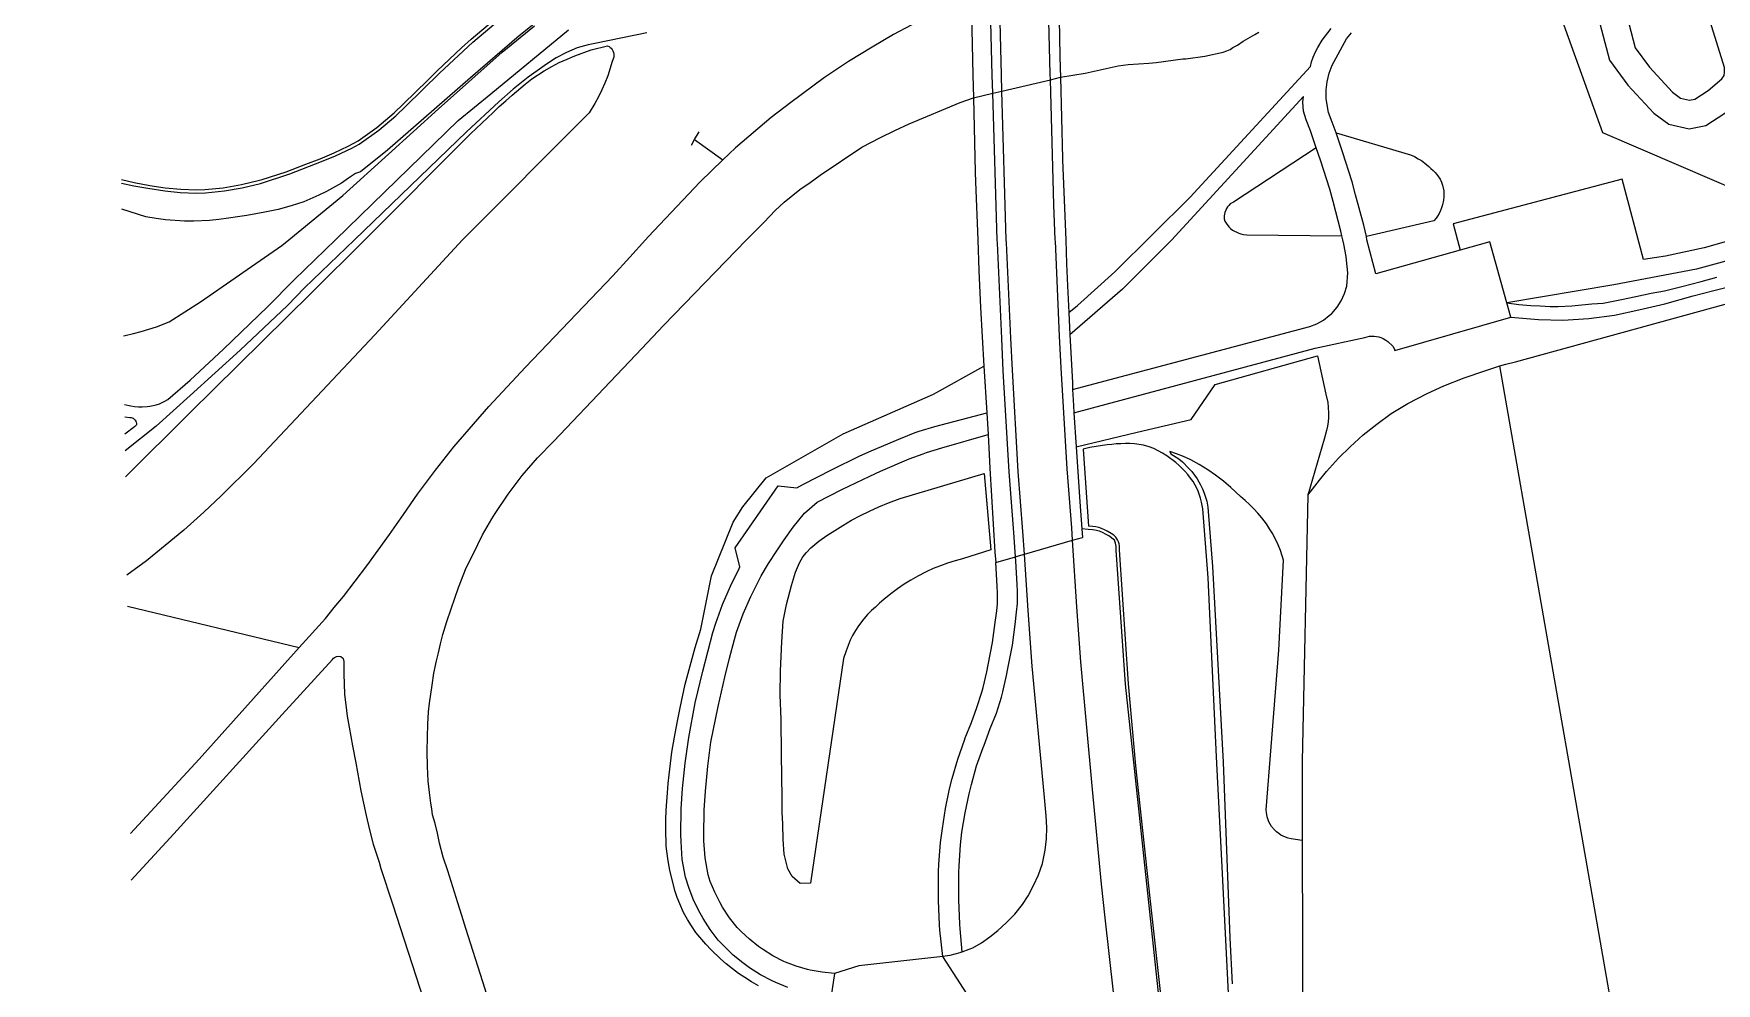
# Model space of a CAD drawing. Header units: millimetres. Extents: x 111502 to 977541, y 8702 to 1044108.
# Drawn here: x 488113.7 to 488372.2, y 240885.8 to 241031.7 of the extents above; entities that cross this region are included whole.
import ezdxf

# ---------------------------------------------------------------- set-up
doc = ezdxf.new("R2010")
doc.units = ezdxf.units.MM
doc.header["$LTSCALE"] = 0.25
doc.linetypes.add('DASHED2', pattern=[9.525, 6.35, -3.175])
doc.layers.add('E HVSS As Laid HV', color=10, linetype='Continuous')
doc.layers.add('X HVSS Site Background', color=8, linetype='Continuous')

# ---------------------------------------------------------------- blocks, each defined once
blk = doc.blocks.new('OS MAP 060722')
at = {"layer": 'X HVSS Site Background', "flags": 128}
for points in [[(-539.13, 1898.64), (-535.38, 1899.29), (-535.38, 1899.29), (-530.28, 1900.39), (-530.28, 1900.39), (-528.78, 1900.59), (-528.78, 1900.59), (-525.58, 1900.79), (-525.58, 1900.79), (-524.48, 1900.89), (-524.48, 1900.89), (-520.38, 1901.49), (-520.38, 1901.49), (-519.88, 1901.49), (-519.88, 1901.49), (-516.98, 1901.89), (-516.98, 1901.89), (-514.18, 1902.49), (-514.18, 1902.49), (-513.58, 1902.69), (-513.58, 1902.69), (-513.08, 1902.89), (-513.08, 1902.89), (-512.68, 1903.19), (-512.68, 1903.19), (-512.38, 1903.39), (-512.38, 1903.39), (-511.98, 1903.59), (-511.98, 1903.59), (-511.08, 1904.19), (-511.08, 1904.19), (-509.28, 1905.19), (-509.28, 1905.19), (-508.68, 1905.59)], [(-682.88, 1848.42), (-681.93, 1848.19), (-681.93, 1848.19), (-681.33, 1848.09), (-681.33, 1848.09), (-680.73, 1848.04), (-680.73, 1848.04), (-680.18, 1848.04), (-680.18, 1848.04), (-679.43, 1848.09), (-679.43, 1848.09), (-678.98, 1848.14), (-678.98, 1848.14), (-678.48, 1848.24), (-678.48, 1848.24), (-678.03, 1848.34), (-678.03, 1848.34), (-677.53, 1848.49), (-677.53, 1848.49), (-677.08, 1848.69), (-677.08, 1848.69), (-676.68, 1848.89), (-676.68, 1848.89), (-676.23, 1849.19), (-676.23, 1849.19), (-672.78, 1852.14), (-672.78, 1852.14), (-667.68, 1856.89), (-667.68, 1856.89), (-660.93, 1863.39), (-660.93, 1863.39), (-656.83, 1867.54), (-656.83, 1867.54), (-650.48, 1873.69), (-650.48, 1873.69), (-631.63, 1891.99), (-631.63, 1891.99), (-626.63, 1896.09), (-626.63, 1896.09), (-614.68, 1905.94)], [(-537.87, 1862.52), (-536.54, 1863.61), (-536.54, 1863.61), (-530.78, 1868.76), (-530.78, 1868.76), (-519.24, 1880.23), (-519.24, 1880.23), (-500.78, 1900.29), (-500.78, 1900.29), (-500.58, 1900.99), (-500.58, 1900.99), (-500.33, 1901.74), (-500.33, 1901.74), (-499.98, 1902.54), (-499.98, 1902.54), (-499.63, 1903.19), (-499.63, 1903.19), (-498.98, 1904.34), (-498.98, 1904.34), (-497.58, 1906.14)], [(-496.83, 1890.09), (-497.43, 1891.74), (-497.43, 1891.74), (-497.98, 1893.24), (-497.98, 1893.24), (-498.36, 1895.33), (-498.36, 1895.33), (-498.33, 1896.69), (-498.33, 1896.69), (-498.18, 1897.94), (-498.18, 1897.94), (-498.03, 1898.59), (-498.03, 1898.59), (-497.88, 1899.29), (-497.88, 1899.29), (-497.43, 1900.49), (-497.43, 1900.49), (-495.23, 1904.54), (-495.23, 1904.54), (-494.48, 1905.49)], [(-431.49, 1875.34), (-432.88, 1880.24), (-432.88, 1880.24), (-455.88, 1890.09), (-455.88, 1890.09), (-464.38, 1913.74), (-464.38, 1913.74), (-470.13, 1941.84), (-470.13, 1941.84), (-448.98, 1981.09), (-448.98, 1981.09), (-448.33, 1982.29)], [(-683.03, 1858.94), (-682.78, 1858.99), (-682.78, 1858.99), (-681.53, 1859.29), (-681.53, 1859.29), (-680.33, 1859.59), (-680.33, 1859.59), (-679.13, 1859.94), (-679.13, 1859.94), (-677.98, 1860.34), (-677.98, 1860.34), (-676.03, 1861.09), (-676.03, 1861.09), (-671.23, 1864.14), (-671.23, 1864.14), (-658.73, 1872.79), (-658.73, 1872.79), (-657.63, 1873.69), (-657.63, 1873.69), (-649.38, 1880.49), (-649.38, 1880.49), (-642.33, 1886.84), (-642.33, 1886.84), (-634.68, 1893.79), (-634.68, 1893.79), (-624.88, 1902.49), (-624.88, 1902.49), (-619.91, 1906.52)], [(-616.18, 1909.89), (-622.28, 1904.99), (-622.28, 1904.99), (-629.73, 1898.54), (-629.73, 1898.54), (-642.48, 1887.44), (-642.48, 1887.44), (-646.63, 1884.14), (-646.63, 1884.14), (-647.43, 1883.89), (-647.43, 1883.89), (-648.48, 1883.14), (-648.48, 1883.14), (-649.58, 1882.39), (-649.58, 1882.39), (-651.88, 1881.09), (-651.88, 1881.09), (-653.03, 1880.54), (-653.03, 1880.54), (-655.33, 1879.54), (-655.33, 1879.54), (-657.28, 1878.89), (-657.28, 1878.89), (-659.28, 1878.34), (-659.28, 1878.34), (-661.33, 1877.94), (-661.33, 1877.94), (-664.08, 1877.44), (-664.08, 1877.44), (-665.53, 1877.19), (-665.53, 1877.19), (-666.93, 1876.99), (-666.93, 1876.99), (-668.38, 1876.79), (-668.38, 1876.79), (-669.83, 1876.64), (-669.83, 1876.64), (-672.23, 1876.54), (-672.23, 1876.54), (-673.68, 1876.54), (-673.68, 1876.54), (-676.58, 1876.74), (-676.58, 1876.74), (-678.03, 1876.94), (-678.03, 1876.94), (-679.63, 1877.19), (-679.63, 1877.19), (-683.3, 1878.39)], [(-458, 1913.35), (-454.85, 1901.29), (-454.85, 1901.29), (-452.02, 1897.44), (-452.02, 1897.44), (-448.04, 1893.14), (-448.04, 1893.14), (-445.73, 1891.46), (-445.73, 1891.46), (-442.59, 1890.73), (-442.59, 1890.73), (-440.07, 1891.25), (-440.07, 1891.25), (-437.13, 1893.14), (-437.13, 1893.14), (-434.3, 1895.55), (-434.3, 1895.55), (-433.15, 1897.33), (-433.15, 1897.33), (-432.84, 1899.22), (-432.84, 1899.22), (-432.94, 1900.9), (-432.94, 1900.9), (-438.39, 1918.49)], [(-683.36, 1882.93), (-681.38, 1882.49), (-681.38, 1882.49), (-678.98, 1882.04), (-678.98, 1882.04), (-676.63, 1881.69), (-676.63, 1881.69), (-674.23, 1881.44), (-674.23, 1881.44), (-671.83, 1881.34), (-671.83, 1881.34), (-670.53, 1881.39), (-670.53, 1881.39), (-667.73, 1881.69), (-667.73, 1881.69), (-664.93, 1882.19), (-664.93, 1882.19), (-662.18, 1882.84), (-662.18, 1882.84), (-661.73, 1882.94), (-661.73, 1882.94), (-658.08, 1884.14), (-658.08, 1884.14), (-655.03, 1885.29), (-655.03, 1885.29), (-652.83, 1886.14), (-652.83, 1886.14), (-650.68, 1887.04), (-650.68, 1887.04), (-648.53, 1888.04), (-648.53, 1888.04), (-646.98, 1888.89), (-646.98, 1888.89), (-644.13, 1890.94), (-644.13, 1890.94), (-641.48, 1893.19), (-641.48, 1893.19), (-640.03, 1894.54), (-640.03, 1894.54), (-636.38, 1898.14), (-636.38, 1898.14), (-634.88, 1899.64), (-634.88, 1899.64), (-631.13, 1903.14), (-631.13, 1903.14), (-629.63, 1904.49), (-629.63, 1904.49), (-618.58, 1913.84)], [(-683.35, 1882.4), (-681.48, 1881.99), (-681.48, 1881.99), (-679.28, 1881.59), (-679.28, 1881.59), (-676.68, 1881.19), (-676.68, 1881.19), (-674.33, 1880.94), (-674.33, 1880.94), (-671.83, 1880.84), (-671.83, 1880.84), (-670.43, 1880.89), (-670.43, 1880.89), (-667.53, 1881.19), (-667.53, 1881.19), (-664.83, 1881.69), (-664.83, 1881.69), (-661.98, 1882.34), (-661.98, 1882.34), (-657.48, 1883.84), (-657.48, 1883.84), (-652.63, 1885.69), (-652.63, 1885.69), (-650.48, 1886.59), (-650.48, 1886.59), (-647.98, 1887.74), (-647.98, 1887.74), (-646.83, 1888.39), (-646.83, 1888.39), (-643.83, 1890.54), (-643.83, 1890.54), (-641.23, 1892.74), (-641.23, 1892.74), (-639.68, 1894.19), (-639.68, 1894.19), (-634.53, 1899.29), (-634.53, 1899.29), (-629.38, 1904.04), (-629.38, 1904.04), (-618.28, 1913.44)], [(-453.83, 1914.4), (-450.9, 1903.17), (-450.9, 1903.17), (-448.7, 1900.18), (-448.7, 1900.18), (-445.17, 1896.37), (-445.17, 1896.37), (-443.91, 1895.45), (-443.91, 1895.45), (-442.54, 1895.13), (-442.54, 1895.13), (-441.72, 1895.3), (-441.72, 1895.3), (-439.7, 1896.6), (-439.7, 1896.6), (-437.57, 1898.41), (-437.57, 1898.41), (-437.25, 1898.91), (-437.25, 1898.91), (-437.16, 1899.44), (-437.16, 1899.44), (-437.2, 1900.12), (-437.2, 1900.12), (-442.36, 1916.78)], [(-537.3, 1827.55), (-537.43, 1829.44), (-537.43, 1829.44), (-538.13, 1838.54), (-538.13, 1838.54), (-539.03, 1854.04), (-539.03, 1854.04), (-539.28, 1858.89), (-539.28, 1858.89), (-539.93, 1873.49), (-539.93, 1873.49), (-539.98, 1873.69), (-539.98, 1873.69), (-540.18, 1879.04), (-540.18, 1879.04), (-540.7, 1898.27), (-540.7, 1898.27), (-540.73, 1899.19), (-540.73, 1899.19), (-541.03, 1911.39)], [(-546.07, 1825.01), (-546.33, 1828.74), (-546.33, 1828.74), (-547.03, 1838.04), (-547.03, 1838.04), (-547.93, 1853.59), (-547.93, 1853.59), (-548.18, 1858.54), (-548.18, 1858.54), (-548.83, 1873.19), (-548.83, 1873.19), (-548.88, 1873.69), (-548.88, 1873.69), (-549.55, 1896.19), (-549.55, 1896.19), (-549.63, 1898.99), (-549.63, 1898.99), (-549.93, 1911.24)], [(-544.7, 1825.41), (-544.93, 1828.89), (-544.93, 1828.89), (-545.63, 1838.09), (-545.63, 1838.09), (-546.53, 1853.69), (-546.53, 1853.69), (-546.78, 1858.59), (-546.78, 1858.59), (-547.43, 1873.24), (-547.43, 1873.24), (-547.48, 1873.69), (-547.48, 1873.69), (-548.16, 1896.52), (-548.16, 1896.52), (-548.23, 1899.04), (-548.23, 1899.04), (-548.53, 1911.29)], [(-602.68, 1905.49), (-610.38, 1903.89), (-610.38, 1903.89), (-611.68, 1903.64), (-611.68, 1903.64), (-613.38, 1903.14), (-613.38, 1903.14), (-615.03, 1902.44), (-615.03, 1902.44), (-616.58, 1901.64), (-616.58, 1901.64), (-618.08, 1900.64), (-618.08, 1900.64), (-619.53, 1899.64), (-619.53, 1899.64), (-620.88, 1898.64), (-620.88, 1898.64), (-623.18, 1896.84), (-623.18, 1896.84), (-625.38, 1894.89), (-625.38, 1894.89), (-630.38, 1890.29), (-630.38, 1890.29), (-647.58, 1873.69), (-647.58, 1873.69), (-655.23, 1866.29), (-655.23, 1866.29), (-657.88, 1863.59), (-657.88, 1863.59), (-665.13, 1856.74), (-665.13, 1856.74), (-672.78, 1849.79), (-672.78, 1849.79), (-678.03, 1845.09), (-678.03, 1845.09), (-682.78, 1841.26)], [(-539.43, 1913.29), (-539.23, 1901.94), (-539.23, 1901.94), (-539.18, 1900.04), (-539.18, 1900.04), (-539.13, 1898.64)], [(-552.88, 1910.69), (-554.48, 1909.99), (-554.48, 1909.99), (-555.78, 1909.49), (-555.78, 1909.49), (-559.38, 1908.09), (-559.38, 1908.09), (-564.78, 1905.19), (-564.78, 1905.19), (-568.08, 1903.29), (-568.08, 1903.29), (-571.68, 1901.09), (-571.68, 1901.09), (-575.38, 1898.59), (-575.38, 1898.59), (-580.58, 1894.79), (-580.58, 1894.79), (-583.58, 1892.49), (-583.58, 1892.49), (-589.08, 1887.79), (-589.08, 1887.79), (-590.98, 1885.99)], [(-552.88, 1910.69), (-552.63, 1899.04), (-552.63, 1899.04), (-552.53, 1895.49)], [(-682.73, 1837.31), (-682.68, 1837.34), (-682.68, 1837.34), (-672.83, 1847.14), (-672.83, 1847.14), (-654.23, 1865.49), (-654.23, 1865.49), (-645.98, 1873.69), (-645.98, 1873.69), (-629.73, 1889.94), (-629.73, 1889.94), (-626.28, 1893.24), (-626.28, 1893.24), (-625.33, 1894.14), (-625.33, 1894.14), (-624.33, 1895.04), (-624.33, 1895.04), (-623.38, 1895.89), (-623.38, 1895.89), (-621.38, 1897.59), (-621.38, 1897.59), (-620.33, 1898.39), (-620.33, 1898.39), (-618.43, 1899.64), (-618.43, 1899.64), (-617.28, 1900.29), (-617.28, 1900.29), (-616.13, 1900.89), (-616.13, 1900.89), (-614.93, 1901.44), (-614.93, 1901.44), (-613.73, 1901.94), (-613.73, 1901.94), (-611.23, 1902.84), (-611.23, 1902.84), (-608.73, 1903.49)], [(-608.73, 1903.49), (-608.48, 1903.39), (-608.48, 1903.39), (-608.33, 1903.24), (-608.33, 1903.24), (-608.13, 1903.09), (-608.13, 1903.09), (-607.98, 1902.89), (-607.98, 1902.89), (-607.88, 1902.69), (-607.88, 1902.69), (-607.78, 1902.44), (-607.78, 1902.44), (-607.73, 1902.19), (-607.73, 1902.19), (-607.73, 1901.74), (-607.73, 1901.74), (-607.98, 1901.04), (-607.98, 1901.04), (-608.68, 1898.84), (-608.68, 1898.84), (-609.13, 1897.74), (-609.13, 1897.74), (-609.58, 1896.69), (-609.58, 1896.69), (-610.08, 1895.64), (-610.08, 1895.64), (-610.68, 1894.64), (-610.68, 1894.64), (-611.53, 1893.19), (-611.53, 1893.19), (-630.98, 1873.69), (-630.98, 1873.69), (-644.43, 1859.09), (-644.43, 1859.09), (-663.08, 1839.29), (-663.08, 1839.29), (-668.03, 1834.39), (-668.03, 1834.39), (-670.73, 1831.84), (-670.73, 1831.84), (-673.78, 1829.09), (-673.78, 1829.09), (-676.63, 1826.74), (-676.63, 1826.74), (-679.53, 1824.39), (-679.53, 1824.39), (-682.52, 1822.21)], [(-552.53, 1895.49), (-549.55, 1896.19), (-549.55, 1896.19), (-548.16, 1896.52), (-548.16, 1896.52), (-540.7, 1898.27), (-540.7, 1898.27), (-539.13, 1898.64)], [(-539.13, 1898.64), (-538.83, 1886.19), (-538.83, 1886.19), (-538.83, 1885.89), (-538.83, 1885.89), (-538.33, 1873.69), (-538.33, 1873.69), (-538.23, 1869.99), (-538.23, 1869.99), (-538.08, 1866.64), (-538.08, 1866.64), (-537.87, 1862.52)], [(-619.93, 1734.49), (-627.88, 1759.74), (-627.88, 1759.74), (-630.48, 1767.94), (-630.48, 1767.94), (-631.08, 1769.94), (-631.08, 1769.94), (-631.68, 1771.89), (-631.68, 1771.89), (-633.23, 1776.79), (-633.23, 1776.79), (-633.93, 1778.89), (-633.93, 1778.89), (-634.53, 1781.04), (-634.53, 1781.04), (-634.83, 1782.59), (-634.83, 1782.59), (-635.18, 1784.04), (-635.18, 1784.04), (-635.38, 1784.74), (-635.38, 1784.74), (-635.58, 1785.39), (-635.58, 1785.39), (-635.68, 1786.29), (-635.68, 1786.29), (-635.83, 1787.19), (-635.83, 1787.19), (-636.03, 1788.84), (-636.03, 1788.84), (-636.23, 1790.54), (-636.23, 1790.54), (-636.38, 1792.79), (-636.38, 1792.79), (-636.43, 1795.09), (-636.43, 1795.09), (-636.38, 1797.39), (-636.38, 1797.39), (-636.33, 1799.29), (-636.33, 1799.29), (-636.18, 1801.19), (-636.18, 1801.19), (-636.03, 1802.54), (-636.03, 1802.54), (-635.83, 1803.94), (-635.83, 1803.94), (-635.63, 1805.29), (-635.63, 1805.29), (-635.38, 1807.14), (-635.38, 1807.14), (-634.98, 1809.04), (-634.98, 1809.04), (-634.68, 1810.29), (-634.68, 1810.29), (-634.38, 1811.64), (-634.38, 1811.64), (-633.98, 1813.09), (-633.98, 1813.09), (-633.38, 1815.09), (-633.38, 1815.09), (-632.73, 1817.04), (-632.73, 1817.04), (-632.18, 1818.64), (-632.18, 1818.64), (-631.58, 1820.29), (-631.58, 1820.29), (-630.43, 1823.34), (-630.43, 1823.34), (-629.33, 1825.44), (-629.33, 1825.44), (-627.93, 1828.39), (-627.93, 1828.39), (-626.48, 1830.84), (-626.48, 1830.84), (-625.98, 1831.64), (-625.98, 1831.64), (-623.98, 1834.64), (-623.98, 1834.64), (-621.83, 1837.49), (-621.83, 1837.49), (-619.48, 1840.19), (-619.48, 1840.19), (-616.98, 1842.79), (-616.98, 1842.79), (-603.43, 1856.99), (-603.43, 1856.99), (-600.13, 1860.54), (-600.13, 1860.54), (-587.38, 1873.69), (-587.38, 1873.69), (-584.68, 1876.39), (-584.68, 1876.39), (-582.98, 1878.19), (-582.98, 1878.19), (-581.58, 1879.49), (-581.58, 1879.49), (-579.18, 1881.39), (-579.18, 1881.39), (-577.58, 1882.49), (-577.58, 1882.49), (-576.08, 1883.59), (-576.08, 1883.59), (-569.68, 1887.89), (-569.68, 1887.89), (-566.78, 1889.39), (-566.78, 1889.39), (-564.58, 1890.49), (-564.58, 1890.49), (-562.38, 1891.49), (-562.38, 1891.49), (-554.58, 1894.79), (-554.58, 1894.79), (-552.53, 1895.49)], [(-552.53, 1895.49), (-552.23, 1884.09), (-552.23, 1884.09), (-552.18, 1882.59), (-552.18, 1882.59), (-551.83, 1873.69), (-551.83, 1873.69), (-551.68, 1868.99), (-551.68, 1868.99), (-551.43, 1863.29), (-551.43, 1863.29), (-550.9, 1854.26)], [(-499.88, 1887.79), (-500.78, 1890.44), (-500.78, 1890.44), (-501.43, 1892.09), (-501.43, 1892.09), (-501.63, 1892.79), (-501.63, 1892.79), (-501.83, 1893.44), (-501.83, 1893.44), (-501.95, 1894.82), (-501.95, 1894.82), (-501.82, 1895.69), (-501.82, 1895.69), (-522.1, 1873.61), (-522.1, 1873.61), (-529.62, 1866.1), (-529.62, 1866.1), (-537.7, 1859.1)], [(-595.83, 1888.24), (-595.33, 1889.09)], [(-595.33, 1889.09), (-594.63, 1890.24)], [(-595.33, 1889.09), (-590.98, 1885.99)], [(-496.83, 1890.09), (-485.38, 1886.74), (-485.38, 1886.74), (-484.78, 1886.49), (-484.78, 1886.49), (-484.23, 1886.14), (-484.23, 1886.14), (-483.73, 1885.84), (-483.73, 1885.84), (-483.18, 1885.44), (-483.18, 1885.44), (-482.58, 1884.94), (-482.58, 1884.94), (-482.28, 1884.64), (-482.28, 1884.64), (-481.93, 1884.34), (-481.93, 1884.34), (-481.63, 1884.04), (-481.63, 1884.04), (-481.33, 1883.69), (-481.33, 1883.69), (-480.83, 1882.99), (-480.83, 1882.99), (-480.63, 1882.54), (-480.63, 1882.54), (-480.48, 1882.09), (-480.48, 1882.09), (-480.28, 1881.19), (-480.28, 1881.19), (-480.28, 1880.29), (-480.28, 1880.29), (-480.33, 1879.79), (-480.33, 1879.79), (-480.48, 1879.04), (-480.48, 1879.04), (-480.63, 1878.59), (-480.63, 1878.59), (-480.78, 1878.19), (-480.78, 1878.19), (-480.98, 1877.74), (-480.98, 1877.74), (-481.23, 1877.34), (-481.23, 1877.34), (-481.48, 1876.99), (-481.48, 1876.99), (-481.83, 1876.59), (-481.83, 1876.59), (-492.18, 1874.19)], [(-492.18, 1874.19), (-492.58, 1875.94), (-492.58, 1875.94), (-493.83, 1880.59), (-493.83, 1880.59), (-494.38, 1882.59), (-494.38, 1882.59), (-495.83, 1887.19), (-495.83, 1887.19), (-496.83, 1890.09)], [(-499.88, 1887.79), (-512.58, 1879.49), (-512.58, 1879.49), (-513.08, 1879.19), (-513.08, 1879.19), (-513.28, 1878.94), (-513.28, 1878.94), (-513.48, 1878.74), (-513.48, 1878.74), (-513.68, 1878.49), (-513.68, 1878.49), (-513.78, 1878.24), (-513.78, 1878.24), (-513.93, 1877.89), (-513.93, 1877.89), (-514.03, 1877.39), (-514.03, 1877.39), (-514.03, 1876.89), (-514.03, 1876.89), (-513.93, 1876.54), (-513.93, 1876.54), (-513.73, 1876.24), (-513.73, 1876.24), (-513.28, 1875.69), (-513.28, 1875.69), (-513.03, 1875.44), (-513.03, 1875.44), (-512.73, 1875.19), (-512.73, 1875.19), (-512.43, 1874.99), (-512.43, 1874.99), (-512.08, 1874.84), (-512.08, 1874.84), (-511.78, 1874.69), (-511.78, 1874.69), (-511.43, 1874.59), (-511.43, 1874.59), (-511.03, 1874.49), (-511.03, 1874.49), (-510.53, 1874.44), (-510.53, 1874.44), (-495.93, 1874.29)], [(-495.93, 1874.29), (-496.08, 1874.99), (-496.08, 1874.99), (-497.28, 1879.59), (-497.28, 1879.59), (-497.78, 1881.44), (-497.78, 1881.44), (-499.23, 1885.94), (-499.23, 1885.94), (-499.88, 1887.79)], [(-656.04, 1811.07), (-652.03, 1815.54), (-652.03, 1815.54), (-650.68, 1817.24), (-650.68, 1817.24), (-649.28, 1818.94), (-649.28, 1818.94), (-645.68, 1823.64), (-645.68, 1823.64), (-642.18, 1828.44), (-642.18, 1828.44), (-640.03, 1831.49), (-640.03, 1831.49), (-637.88, 1834.64), (-637.88, 1834.64), (-635.13, 1838.29), (-635.13, 1838.29), (-632.33, 1841.89), (-632.33, 1841.89), (-626.93, 1848.09), (-626.93, 1848.09), (-621.33, 1854.14), (-621.33, 1854.14), (-614.58, 1861.14), (-614.58, 1861.14), (-607.88, 1868.14), (-607.88, 1868.14), (-605.28, 1871.04), (-605.28, 1871.04), (-602.88, 1873.69), (-602.88, 1873.69), (-602.48, 1874.14), (-602.48, 1874.14), (-594.48, 1882.59), (-594.48, 1882.59), (-590.98, 1885.99)], [(-431.49, 1875.34), (-437.22, 1873.33), (-437.22, 1873.33), (-440.3, 1872.46), (-440.3, 1872.46), (-446.23, 1871.16), (-446.23, 1871.16), (-449.62, 1870.65), (-449.62, 1870.65), (-452.9, 1883), (-452.9, 1883), (-478.83, 1876.12), (-478.83, 1876.12), (-477.77, 1872.11)], [(-537.28, 1850.69), (-500.88, 1860.39), (-500.88, 1860.39), (-499.78, 1860.79), (-499.78, 1860.79), (-498.78, 1861.34), (-498.78, 1861.34), (-497.88, 1862.04), (-497.88, 1862.04), (-497.48, 1862.39), (-497.48, 1862.39), (-496.68, 1863.34), (-496.68, 1863.34), (-496.03, 1864.34), (-496.03, 1864.34), (-495.53, 1865.44), (-495.53, 1865.44), (-495.18, 1866.59), (-495.18, 1866.59), (-495.03, 1868.59), (-495.03, 1868.59), (-495.23, 1870.54), (-495.23, 1870.54), (-495.28, 1871.14), (-495.28, 1871.14), (-495.63, 1873.04), (-495.63, 1873.04), (-495.78, 1873.69), (-495.78, 1873.69), (-495.93, 1874.29)], [(-477.77, 1872.11), (-490.73, 1868.44), (-490.73, 1868.44), (-492.08, 1873.69), (-492.08, 1873.69), (-492.18, 1874.19)], [(-470.6, 1864), (-473.23, 1873.39), (-473.23, 1873.39), (-477.77, 1872.11)], [(-430.59, 1872.17), (-441.5, 1869.2), (-441.5, 1869.2), (-454.15, 1866.75), (-454.15, 1866.75), (-470.6, 1864)], [(-470.6, 1864), (-468.74, 1863.76), (-468.74, 1863.76), (-466.9, 1863.61), (-466.9, 1863.61), (-465.51, 1863.53), (-465.51, 1863.53), (-463.96, 1863.45), (-463.96, 1863.45), (-462.72, 1863.44), (-462.72, 1863.44), (-460.61, 1863.56), (-460.61, 1863.56), (-457.56, 1863.85), (-457.56, 1863.85), (-455.81, 1863.96), (-455.81, 1863.96), (-453, 1864.54), (-453, 1864.54), (-450.77, 1864.98), (-450.77, 1864.98), (-448.43, 1865.47), (-448.43, 1865.47), (-446.38, 1865.85), (-446.38, 1865.85), (-443.94, 1866.47), (-443.94, 1866.47), (-440.74, 1867.29), (-440.74, 1867.29), (-438.36, 1867.94)], [(-469.98, 1861.79), (-465.75, 1861.45), (-465.75, 1861.45), (-461.99, 1861.35), (-461.99, 1861.35), (-458.03, 1861.62), (-458.03, 1861.62), (-454.06, 1862.12), (-454.06, 1862.12), (-450.32, 1862.94), (-450.32, 1862.94), (-446.36, 1863.85), (-446.36, 1863.85), (-442, 1865.06), (-442, 1865.06), (-438.8, 1865.92), (-438.8, 1865.92), (-436.15, 1866.59), (-436.15, 1866.59), (-433.4, 1867.45), (-433.4, 1867.45), (-429.59, 1868.61)], [(-471.66, 1854.32), (-470.78, 1854.59), (-470.78, 1854.59), (-469.28, 1854.94), (-469.28, 1854.94), (-428.88, 1866.04)], [(-469.98, 1861.79), (-470.6, 1864)], [(-537.87, 1862.52), (-537.7, 1859.1)], [(-537.08, 1847.14), (-500.03, 1857.04), (-500.03, 1857.04), (-492.43, 1858.69), (-492.43, 1858.69), (-492.03, 1858.79), (-492.03, 1858.79), (-491.68, 1858.89), (-491.68, 1858.89), (-490.98, 1858.89), (-490.98, 1858.89), (-490.28, 1858.79), (-490.28, 1858.79), (-489.93, 1858.69), (-489.93, 1858.69), (-489.58, 1858.54), (-489.58, 1858.54), (-489.18, 1858.29), (-489.18, 1858.29), (-488.88, 1858.09), (-488.88, 1858.09), (-488.13, 1857.34), (-488.13, 1857.34), (-487.93, 1856.99), (-487.93, 1856.99), (-487.78, 1856.69), (-487.78, 1856.69), (-469.98, 1861.79)], [(-537.7, 1859.1), (-537.33, 1851.79), (-537.33, 1851.79), (-537.28, 1850.69)], [(-536.73, 1841.89), (-527.38, 1844.14), (-527.38, 1844.14), (-519.08, 1846.09), (-519.08, 1846.09), (-515.38, 1851.49), (-515.38, 1851.49), (-499.68, 1855.89), (-499.68, 1855.89), (-498.38, 1849.99), (-498.38, 1849.99), (-498.08, 1848.69), (-498.08, 1848.69), (-498.03, 1847.99), (-498.03, 1847.99), (-497.98, 1847.09), (-497.98, 1847.09), (-497.98, 1846.39), (-497.98, 1846.39), (-498.03, 1845.74), (-498.03, 1845.74), (-498.13, 1845.09), (-498.13, 1845.09), (-498.28, 1844.39), (-498.28, 1844.39), (-498.68, 1843.09), (-498.68, 1843.09), (-501.18, 1834.49)], [(-585.53, 1759.14), (-586.58, 1759.74), (-586.58, 1759.74), (-587.63, 1760.39), (-587.63, 1760.39), (-588.58, 1761.04), (-588.58, 1761.04), (-589.53, 1761.74), (-589.53, 1761.74), (-590.48, 1762.49), (-590.48, 1762.49), (-591.38, 1763.29), (-591.38, 1763.29), (-592.78, 1764.64), (-592.78, 1764.64), (-593.63, 1765.54), (-593.63, 1765.54), (-595.13, 1767.34), (-595.13, 1767.34), (-595.83, 1768.34), (-595.83, 1768.34), (-596.43, 1769.34), (-596.43, 1769.34), (-597.03, 1770.39), (-597.03, 1770.39), (-597.63, 1771.74), (-597.63, 1771.74), (-598.03, 1772.69), (-598.03, 1772.69), (-598.33, 1773.64), (-598.33, 1773.64), (-599.08, 1776.64), (-599.08, 1776.64), (-599.28, 1777.69), (-599.28, 1777.69), (-599.43, 1778.69), (-599.43, 1778.69), (-599.68, 1780.59), (-599.68, 1780.59), (-599.78, 1783.29), (-599.78, 1783.29), (-599.78, 1784.69), (-599.78, 1784.69), (-599.68, 1786.04), (-599.68, 1786.04), (-599.58, 1787.44), (-599.58, 1787.44), (-599.48, 1788.79), (-599.48, 1788.79), (-599.38, 1790.19), (-599.38, 1790.19), (-599.23, 1791.54), (-599.23, 1791.54), (-598.83, 1794.99), (-598.83, 1794.99), (-598.43, 1797.29), (-598.43, 1797.29), (-598.03, 1799.54), (-598.03, 1799.54), (-597.58, 1801.84), (-597.58, 1801.84), (-596.78, 1805.44), (-596.78, 1805.44), (-596.03, 1808.29), (-596.03, 1808.29), (-595.23, 1811.09), (-595.23, 1811.09), (-594.38, 1813.89), (-594.38, 1813.89), (-592.73, 1822.11), (-592.73, 1822.11), (-589.44, 1830.34), (-589.44, 1830.34), (-587.91, 1832.69), (-587.91, 1832.69), (-584.35, 1837.16), (-584.35, 1837.16), (-572.5, 1843.91), (-572.5, 1843.91), (-558.64, 1850), (-558.64, 1850), (-550.9, 1854.26)], [(-550.9, 1854.26), (-550.48, 1847.14)], [(-501.18, 1834.49), (-499.38, 1836.79), (-499.38, 1836.79), (-498.28, 1838.09), (-498.28, 1838.09), (-496.48, 1840.14), (-496.48, 1840.14), (-494.68, 1841.89), (-494.68, 1841.89), (-492.68, 1843.74), (-492.68, 1843.74), (-490.58, 1845.39), (-490.58, 1845.39), (-488.38, 1846.99), (-488.38, 1846.99), (-486.08, 1848.39), (-486.08, 1848.39), (-485.83, 1848.54), (-485.83, 1848.54), (-482.83, 1850.09), (-482.83, 1850.09), (-480.28, 1851.24), (-480.28, 1851.24), (-477.18, 1852.49), (-477.18, 1852.49), (-473.98, 1853.59), (-473.98, 1853.59), (-471.66, 1854.32)], [(-447.82, 1740.11), (-451.27, 1739.26), (-451.27, 1739.26), (-451.54, 1739.19), (-451.54, 1739.19), (-471.66, 1854.32)], [(-537.28, 1850.69), (-537.13, 1848.24), (-537.13, 1848.24), (-537.08, 1847.14)], [(-682.85, 1846.49), (-682.08, 1846.39), (-682.08, 1846.39), (-681.88, 1846.39), (-681.88, 1846.39), (-681.58, 1846.29), (-681.58, 1846.29), (-681.43, 1846.19), (-681.43, 1846.19), (-681.23, 1845.99), (-681.23, 1845.99), (-681.13, 1845.84), (-681.13, 1845.84), (-681.08, 1845.69), (-681.08, 1845.69), (-681.03, 1845.49), (-681.03, 1845.49), (-681.03, 1845.29), (-681.03, 1845.29), (-681.33, 1844.99), (-681.33, 1844.99), (-682.82, 1843.84)], [(-581.03, 1758.89), (-582.88, 1759.64), (-582.88, 1759.64), (-583.43, 1759.89), (-583.43, 1759.89), (-585.23, 1760.84), (-585.23, 1760.84), (-586.93, 1761.89), (-586.93, 1761.89), (-587.93, 1762.64), (-587.93, 1762.64), (-589.43, 1763.84), (-589.43, 1763.84), (-591.73, 1766.14), (-591.73, 1766.14), (-592.93, 1767.79), (-592.93, 1767.79), (-594.03, 1769.49), (-594.03, 1769.49), (-594.73, 1770.74), (-594.73, 1770.74), (-595.58, 1772.44), (-595.58, 1772.44), (-596.23, 1774.24), (-596.23, 1774.24), (-596.73, 1775.84), (-596.73, 1775.84), (-597.23, 1778.54), (-597.23, 1778.54), (-597.38, 1781.29), (-597.38, 1781.29), (-597.43, 1782.39), (-597.43, 1782.39), (-597.38, 1786.29), (-597.38, 1786.29), (-597.18, 1789.44), (-597.18, 1789.44), (-596.78, 1793.34), (-596.78, 1793.34), (-596.23, 1797.24), (-596.23, 1797.24), (-595.23, 1802.59), (-595.23, 1802.59), (-594.08, 1807.44), (-594.08, 1807.44), (-593.33, 1810.44), (-593.33, 1810.44), (-592.53, 1813.39), (-592.53, 1813.39), (-592.08, 1814.84), (-592.08, 1814.84), (-591.03, 1817.69), (-591.03, 1817.69), (-589.83, 1820.49), (-589.83, 1820.49), (-588.48, 1823.24), (-588.48, 1823.24), (-588.38, 1823.49), (-588.38, 1823.49), (-589.13, 1826.39), (-589.13, 1826.39), (-582.48, 1835.89), (-582.48, 1835.89), (-579.63, 1835.59), (-579.63, 1835.59), (-578.63, 1836.14), (-578.63, 1836.14), (-574.33, 1838.39), (-574.33, 1838.39), (-569.98, 1840.49), (-569.98, 1840.49), (-568.23, 1841.29), (-568.23, 1841.29), (-563.73, 1843.19), (-563.73, 1843.19), (-561.48, 1844.09), (-561.48, 1844.09), (-560.83, 1844.29), (-560.83, 1844.29), (-558.43, 1845.04), (-558.43, 1845.04), (-550.48, 1847.14)], [(-550.48, 1847.14), (-550.28, 1843.79)], [(-537.08, 1847.14), (-536.73, 1841.89)], [(-573.83, 1761.04), (-575.73, 1761.24), (-575.73, 1761.24), (-577.58, 1761.54), (-577.58, 1761.54), (-577.98, 1761.64), (-577.98, 1761.64), (-579.73, 1762.14), (-579.73, 1762.14), (-581.38, 1762.79), (-581.38, 1762.79), (-581.63, 1762.89), (-581.63, 1762.89), (-583.33, 1763.74), (-583.33, 1763.74), (-584.93, 1764.74), (-584.93, 1764.74), (-585.53, 1765.19), (-585.53, 1765.19), (-586.93, 1766.29), (-586.93, 1766.29), (-588.18, 1767.49), (-588.18, 1767.49), (-588.78, 1768.09), (-588.78, 1768.09), (-589.98, 1769.59), (-589.98, 1769.59), (-591.03, 1771.19), (-591.03, 1771.19), (-591.48, 1771.99), (-591.48, 1771.99), (-592.23, 1773.54), (-592.23, 1773.54), (-592.93, 1775.14), (-592.93, 1775.14), (-593.28, 1776.19), (-593.28, 1776.19), (-593.73, 1778.79), (-593.73, 1778.79), (-593.93, 1781.39), (-593.93, 1781.39), (-593.93, 1782.29), (-593.93, 1782.29), (-593.88, 1786.09), (-593.88, 1786.09), (-593.68, 1789.04), (-593.68, 1789.04), (-593.33, 1792.84), (-593.33, 1792.84), (-592.83, 1796.54), (-592.83, 1796.54), (-591.73, 1802.04), (-591.73, 1802.04), (-590.68, 1806.54), (-590.68, 1806.54), (-589.98, 1809.44), (-589.98, 1809.44), (-589.23, 1812.29), (-589.23, 1812.29), (-588.88, 1813.44), (-588.88, 1813.44), (-587.88, 1816.24), (-587.88, 1816.24), (-586.68, 1818.94), (-586.68, 1818.94), (-585.38, 1821.59), (-585.38, 1821.59), (-585.13, 1822.09), (-585.13, 1822.09), (-583.98, 1823.99), (-583.98, 1823.99), (-582.73, 1825.94), (-582.73, 1825.94), (-581.58, 1827.64), (-581.58, 1827.64), (-580.18, 1829.54), (-580.18, 1829.54), (-578.48, 1831.69), (-578.48, 1831.69), (-576.53, 1833.39), (-576.53, 1833.39), (-572.73, 1835.34), (-572.73, 1835.34), (-568.43, 1837.39), (-568.43, 1837.39), (-566.78, 1838.14), (-566.78, 1838.14), (-562.38, 1840.04), (-562.38, 1840.04), (-560.23, 1840.84), (-560.23, 1840.84), (-559.73, 1841.04), (-559.73, 1841.04), (-557.38, 1841.74), (-557.38, 1841.74), (-550.28, 1843.79)], [(-550.28, 1843.79), (-549.98, 1838.64), (-549.98, 1838.64), (-549.23, 1825.74), (-549.23, 1825.74), (-549.08, 1824.14)], [(-536.73, 1841.89), (-536.18, 1833.44), (-536.18, 1833.44), (-535.88, 1829.29)], [(-513.33, 1757.99), (-514.38, 1778.39), (-514.38, 1778.39), (-515.18, 1794.29), (-515.18, 1794.29), (-516.48, 1821.79), (-516.48, 1821.79), (-517.28, 1832.39), (-517.28, 1832.39), (-517.48, 1833.39), (-517.48, 1833.39), (-517.63, 1833.99), (-517.63, 1833.99), (-517.83, 1834.64), (-517.83, 1834.64), (-518.08, 1835.24), (-518.08, 1835.24), (-518.48, 1835.99), (-518.48, 1835.99), (-518.78, 1836.59), (-518.78, 1836.59), (-519.18, 1837.09), (-519.18, 1837.09), (-519.58, 1837.64), (-519.58, 1837.64), (-520.03, 1838.14), (-520.03, 1838.14), (-520.93, 1839.04), (-520.93, 1839.04), (-521.43, 1839.49), (-521.43, 1839.49), (-522.83, 1840.54), (-522.83, 1840.54), (-523.48, 1840.94), (-523.48, 1840.94), (-524.13, 1841.29), (-524.13, 1841.29), (-524.83, 1841.64), (-524.83, 1841.64), (-525.53, 1841.89), (-525.53, 1841.89), (-526.38, 1842.14), (-526.38, 1842.14), (-527.78, 1842.34), (-527.78, 1842.34), (-528.48, 1842.39), (-528.48, 1842.39), (-529.18, 1842.39), (-529.18, 1842.39), (-529.88, 1842.34), (-529.88, 1842.34), (-530.58, 1842.34), (-530.58, 1842.34), (-531.28, 1842.24), (-531.28, 1842.24), (-531.98, 1842.19), (-531.98, 1842.19), (-532.68, 1842.09), (-532.68, 1842.09), (-534.63, 1841.79), (-534.63, 1841.79), (-535.68, 1841.54), (-535.68, 1841.54), (-534.83, 1829.69)], [(-502.03, 1781.44), (-503.73, 1781.69), (-503.73, 1781.69), (-504.18, 1781.79), (-504.18, 1781.79), (-504.58, 1781.94), (-504.58, 1781.94), (-504.93, 1782.09), (-504.93, 1782.09), (-505.33, 1782.29), (-505.33, 1782.29), (-505.63, 1782.54), (-505.63, 1782.54), (-505.98, 1782.79), (-505.98, 1782.79), (-506.28, 1783.09), (-506.28, 1783.09), (-506.73, 1783.59), (-506.73, 1783.59), (-507.13, 1784.29), (-507.13, 1784.29), (-507.43, 1785.09), (-507.43, 1785.09), (-507.53, 1785.74), (-507.53, 1785.74), (-507.58, 1786.14), (-507.58, 1786.14), (-505.63, 1810.69), (-505.63, 1810.69), (-504.88, 1824.49), (-504.88, 1824.49), (-505.38, 1825.99), (-505.38, 1825.99), (-505.73, 1826.84), (-505.73, 1826.84), (-506.53, 1828.54), (-506.53, 1828.54), (-507.03, 1829.29), (-507.03, 1829.29), (-507.53, 1830.09), (-507.53, 1830.09), (-508.23, 1830.99), (-508.23, 1830.99), (-508.83, 1831.69), (-508.83, 1831.69), (-509.48, 1832.39), (-509.48, 1832.39), (-510.13, 1833.04), (-510.13, 1833.04), (-510.78, 1833.64), (-510.78, 1833.64), (-511.48, 1834.29), (-511.48, 1834.29), (-512.98, 1835.64), (-512.98, 1835.64), (-514.13, 1836.64), (-514.13, 1836.64), (-515.33, 1837.54), (-515.33, 1837.54), (-516.53, 1838.39), (-516.53, 1838.39), (-517.83, 1839.19), (-517.83, 1839.19), (-519.13, 1839.89), (-519.13, 1839.89), (-520.28, 1840.39), (-520.28, 1840.39), (-521.33, 1840.84), (-521.33, 1840.84), (-522.38, 1841.19), (-522.38, 1841.19), (-522.18, 1840.84), (-522.18, 1840.84), (-520.98, 1840.04), (-520.98, 1840.04), (-520.43, 1839.59), (-520.43, 1839.59), (-519.43, 1838.59), (-519.43, 1838.59), (-518.98, 1838.09), (-518.98, 1838.09), (-518.18, 1836.99), (-518.18, 1836.99), (-517.63, 1836.04), (-517.63, 1836.04), (-517.33, 1835.44), (-517.33, 1835.44), (-517.08, 1834.79), (-517.08, 1834.79), (-516.88, 1834.19), (-516.88, 1834.19), (-516.68, 1833.54), (-516.68, 1833.54), (-516.53, 1832.64), (-516.53, 1832.64), (-515.83, 1823.54), (-515.83, 1823.54), (-514.18, 1793.49), (-514.18, 1793.49), (-513.13, 1766.49), (-513.13, 1766.49), (-512.78, 1759.44)], [(-577.53, 1774.89), (-579.13, 1774.84), (-579.13, 1774.84), (-580.35, 1775.92), (-580.35, 1775.92), (-581.04, 1777.09), (-581.04, 1777.09), (-581.57, 1779.34), (-581.57, 1779.34), (-581.74, 1781.59), (-581.74, 1781.59), (-581.81, 1783.99), (-581.81, 1783.99), (-581.9, 1785.76), (-581.9, 1785.76), (-581.88, 1788.1), (-581.88, 1788.1), (-581.96, 1791.25), (-581.96, 1791.25), (-582.01, 1794.74), (-582.01, 1794.74), (-582.07, 1800.03), (-582.07, 1800.03), (-582.18, 1803.82), (-582.18, 1803.82), (-582.17, 1807.52), (-582.17, 1807.52), (-581.92, 1811.97), (-581.92, 1811.97), (-581.74, 1815.14), (-581.74, 1815.14), (-581.22, 1817.71), (-581.22, 1817.71), (-580.48, 1820.62), (-580.48, 1820.62), (-579.84, 1822.63), (-579.84, 1822.63), (-579.24, 1824.07), (-579.24, 1824.07), (-578.73, 1824.99), (-578.73, 1824.99), (-578.13, 1825.69), (-578.13, 1825.69), (-577.48, 1826.39), (-577.48, 1826.39), (-576.28, 1827.39), (-576.28, 1827.39), (-575.03, 1828.29), (-575.03, 1828.29), (-572.58, 1829.84), (-572.58, 1829.84), (-571.23, 1830.64), (-571.23, 1830.64), (-569.88, 1831.34), (-569.88, 1831.34), (-568.48, 1832.04), (-568.48, 1832.04), (-567.03, 1832.69), (-567.03, 1832.69), (-565.58, 1833.29), (-565.58, 1833.29), (-563.78, 1833.94), (-563.78, 1833.94), (-550.88, 1837.79), (-550.88, 1837.79), (-549.83, 1826.09)], [(-501.18, 1834.49), (-502.03, 1793.64), (-502.03, 1793.64), (-502.03, 1781.44)], [(-521.83, 1740.69), (-525.38, 1772.59), (-525.38, 1772.59), (-527.58, 1792.89), (-527.58, 1792.89), (-528.68, 1805.49), (-528.68, 1805.49), (-530.08, 1826.09), (-530.08, 1826.09), (-530.08, 1826.69), (-530.08, 1826.69), (-530.13, 1826.99), (-530.13, 1826.99), (-530.23, 1827.29), (-530.23, 1827.29), (-530.38, 1827.64), (-530.38, 1827.64), (-530.63, 1828.04), (-530.63, 1828.04), (-530.98, 1828.34), (-530.98, 1828.34), (-531.38, 1828.59), (-531.38, 1828.59), (-531.98, 1828.94), (-531.98, 1828.94), (-532.38, 1829.14), (-532.38, 1829.14), (-532.83, 1829.34), (-532.83, 1829.34), (-533.28, 1829.49), (-533.28, 1829.49), (-533.73, 1829.59), (-533.73, 1829.59), (-534.18, 1829.64), (-534.18, 1829.64), (-534.83, 1829.69)], [(-544.7, 1825.41), (-537.3, 1827.55)], [(-537.3, 1827.55), (-535.78, 1827.99)], [(-530.33, 1752.24), (-532.28, 1769.59), (-532.28, 1769.59), (-532.83, 1774.74), (-532.83, 1774.74), (-534.23, 1789.29), (-534.23, 1789.29), (-536.03, 1808.89), (-536.03, 1808.89), (-536.63, 1817.34), (-536.63, 1817.34), (-537.3, 1827.55)], [(-535.88, 1829.29), (-535.78, 1827.99)], [(-521.13, 1730.24), (-529.18, 1805.44), (-529.18, 1805.44), (-530.58, 1826.04), (-530.58, 1826.04), (-530.58, 1826.59), (-530.58, 1826.59), (-530.68, 1827.09), (-530.68, 1827.09), (-530.88, 1827.54), (-530.88, 1827.54), (-531.73, 1828.24), (-531.73, 1828.24), (-532.23, 1828.49), (-532.23, 1828.49), (-532.58, 1828.69), (-532.58, 1828.69), (-533.18, 1828.94), (-533.18, 1828.94), (-533.88, 1829.09), (-533.88, 1829.09), (-534.23, 1829.14), (-534.23, 1829.14), (-534.88, 1829.19), (-534.88, 1829.19), (-535.88, 1829.29)], [(-549.83, 1826.09), (-554.18, 1824.69), (-554.18, 1824.69), (-555.33, 1824.39), (-555.33, 1824.39), (-556.48, 1824.04), (-556.48, 1824.04), (-557.58, 1823.64), (-557.58, 1823.64), (-558.68, 1823.19), (-558.68, 1823.19), (-559.78, 1822.69), (-559.78, 1822.69), (-561.08, 1822.04), (-561.08, 1822.04), (-562.13, 1821.44), (-562.13, 1821.44), (-563.18, 1820.79), (-563.18, 1820.79), (-564.18, 1820.09), (-564.18, 1820.09), (-565.18, 1819.34), (-565.18, 1819.34), (-566.28, 1818.44), (-566.28, 1818.44), (-566.93, 1817.89), (-566.93, 1817.89), (-567.58, 1817.29), (-567.58, 1817.29), (-568.18, 1816.74), (-568.18, 1816.74), (-568.78, 1816.14), (-568.78, 1816.14), (-569.33, 1815.49), (-569.33, 1815.49), (-570.18, 1814.39), (-570.18, 1814.39), (-570.63, 1813.69), (-570.63, 1813.69), (-571.08, 1812.94), (-571.08, 1812.94), (-571.43, 1812.19), (-571.43, 1812.19), (-571.78, 1811.39), (-571.78, 1811.39), (-572.08, 1810.59), (-572.08, 1810.59), (-572.48, 1809.39), (-572.48, 1809.39), (-577.53, 1774.89)], [(-554.23, 1764.34), (-554.58, 1767.89), (-554.58, 1767.89), (-554.63, 1768.59), (-554.63, 1768.59), (-554.78, 1772.34), (-554.78, 1772.34), (-554.78, 1776.54), (-554.78, 1776.54), (-554.73, 1777.54), (-554.73, 1777.54), (-554.48, 1780.79), (-554.48, 1780.79), (-554.28, 1782.74), (-554.28, 1782.74), (-553.78, 1785.69), (-553.78, 1785.69), (-553.18, 1788.59), (-553.18, 1788.59), (-552.83, 1790.04), (-552.83, 1790.04), (-552.03, 1792.89), (-552.03, 1792.89), (-551.03, 1795.74), (-551.03, 1795.74), (-550.88, 1796.09), (-550.88, 1796.09), (-549.93, 1798.64), (-549.93, 1798.64), (-548.98, 1800.99), (-548.98, 1800.99), (-548.23, 1803.44), (-548.23, 1803.44), (-547.98, 1804.29), (-547.98, 1804.29), (-547.43, 1806.79), (-547.43, 1806.79), (-547.23, 1807.84), (-547.23, 1807.84), (-546.53, 1811.44), (-546.53, 1811.44), (-546.13, 1814.59), (-546.13, 1814.59), (-545.88, 1816.49), (-545.88, 1816.49), (-545.73, 1817.84), (-545.73, 1817.84), (-545.73, 1819.74), (-545.73, 1819.74), (-545.78, 1820.74), (-545.78, 1820.74), (-546.03, 1824.34), (-546.03, 1824.34), (-546.07, 1825.01)], [(-554.23, 1764.34), (-553.18, 1764.74), (-553.18, 1764.74), (-552.63, 1764.99), (-552.63, 1764.99), (-551.28, 1765.74), (-551.28, 1765.74), (-549.98, 1766.64), (-549.98, 1766.64), (-548.78, 1767.64), (-548.78, 1767.64), (-547.48, 1768.79), (-547.48, 1768.79), (-546.18, 1770.14), (-546.18, 1770.14), (-544.98, 1771.64), (-544.98, 1771.64), (-544.13, 1772.94), (-544.13, 1772.94), (-543.28, 1774.54), (-543.28, 1774.54), (-542.53, 1776.19), (-542.53, 1776.19), (-541.93, 1777.94), (-541.93, 1777.94), (-541.88, 1778.19), (-541.88, 1778.19), (-541.48, 1779.94), (-541.48, 1779.94), (-541.28, 1781.69), (-541.28, 1781.69), (-541.23, 1783.44), (-541.23, 1783.44), (-541.33, 1785.24), (-541.33, 1785.24), (-541.68, 1788.59), (-541.68, 1788.59), (-543.48, 1808.24), (-543.48, 1808.24), (-544.13, 1816.74), (-544.13, 1816.74), (-544.7, 1825.41)], [(-549.08, 1824.14), (-546.07, 1825.01)], [(-546.07, 1825.01), (-545.62, 1825.14)], [(-545.62, 1825.14), (-544.7, 1825.41)], [(-557.23, 1763.64), (-557.68, 1767.69), (-557.68, 1767.69), (-557.73, 1768.49), (-557.73, 1768.49), (-557.88, 1772.24), (-557.88, 1772.24), (-557.88, 1776.69), (-557.88, 1776.69), (-557.83, 1777.84), (-557.83, 1777.84), (-557.58, 1781.14), (-557.58, 1781.14), (-557.28, 1783.29), (-557.28, 1783.29), (-556.83, 1786.34), (-556.83, 1786.34), (-556.18, 1789.39), (-556.18, 1789.39), (-555.78, 1790.99), (-555.78, 1790.99), (-554.93, 1793.94), (-554.93, 1793.94), (-553.88, 1796.84), (-553.88, 1796.84), (-553.78, 1797.19), (-553.78, 1797.19), (-552.83, 1799.59), (-552.83, 1799.59), (-551.98, 1801.89), (-551.98, 1801.89), (-551.23, 1804.24), (-551.23, 1804.24), (-551.03, 1804.94), (-551.03, 1804.94), (-550.48, 1807.34), (-550.48, 1807.34), (-550.28, 1808.44), (-550.28, 1808.44), (-549.58, 1811.84), (-549.58, 1811.84), (-549.18, 1814.94), (-549.18, 1814.94), (-548.93, 1816.69), (-548.93, 1816.69), (-548.83, 1817.79), (-548.83, 1817.79), (-548.83, 1819.49), (-548.83, 1819.49), (-548.88, 1820.49), (-548.88, 1820.49), (-549.08, 1824.14)], [(-682.45, 1817.45), (-656.04, 1811.07)], [(-681.97, 1782.51), (-671.43, 1793.94), (-671.43, 1793.94), (-656.04, 1811.07)], [(-681.87, 1775.38), (-675.33, 1782.49), (-675.33, 1782.49), (-658.68, 1800.79), (-658.68, 1800.79), (-650.93, 1809.24), (-650.93, 1809.24), (-650.78, 1809.44), (-650.78, 1809.44), (-650.63, 1809.54), (-650.63, 1809.54), (-650.33, 1809.69), (-650.33, 1809.69), (-650.03, 1809.74), (-650.03, 1809.74), (-649.68, 1809.69), (-649.68, 1809.69), (-649.43, 1809.49), (-649.43, 1809.49), (-649.33, 1809.39), (-649.33, 1809.39), (-649.18, 1808.94), (-649.18, 1808.94), (-649.18, 1806.94), (-649.18, 1806.94), (-649.13, 1805.54), (-649.13, 1805.54), (-649.08, 1803.89), (-649.08, 1803.89), (-648.88, 1802.29), (-648.88, 1802.29), (-648.68, 1800.54), (-648.68, 1800.54), (-648.38, 1798.84), (-648.38, 1798.84), (-647.88, 1795.99), (-647.88, 1795.99), (-647.38, 1793.39), (-647.38, 1793.39), (-646.58, 1789.09), (-646.58, 1789.09), (-645.78, 1785.29), (-645.78, 1785.29), (-645.28, 1783.09), (-645.28, 1783.09), (-644.68, 1780.89), (-644.68, 1780.89), (-644.23, 1779.49), (-644.23, 1779.49), (-643.78, 1778.14), (-643.78, 1778.14), (-643.53, 1777.14), (-643.53, 1777.14), (-641.73, 1771.74), (-641.73, 1771.74), (-634.53, 1749.44)], [(-502.03, 1781.44), (-501.93, 1748.94), (-501.93, 1748.94), (-499.23, 1737.59)], [(-557.23, 1763.64), (-570.13, 1762.19), (-570.13, 1762.19), (-573.83, 1761.04)], [(-554.23, 1764.34), (-554.63, 1764.19), (-554.63, 1764.19), (-556.13, 1763.79), (-556.13, 1763.79), (-557.23, 1763.64)], [(-553.48, 1757.84), (-557.23, 1763.64)], [(-573.83, 1761.04), (-574.35, 1757.59)]]:
    blk.add_lwpolyline(points, dxfattribs=at)

msp = doc.modelspace()

# ---------------------------------------------------------------- linework, layer by layer
at = {"lineweight": 0}
msp.add_circle((488727.82, 239008.33), 11388.42, dxfattribs=at)

# ---------------------------------------------------------------- block references
at = {"layer": 'E HVSS As Laid HV', "linetype": 'DASHED2', "lineweight": 0}
msp.add_blockref('OS MAP 060722', (488810.58, 239126.31), dxfattribs=at)

doc.saveas('drawing.dxf')
